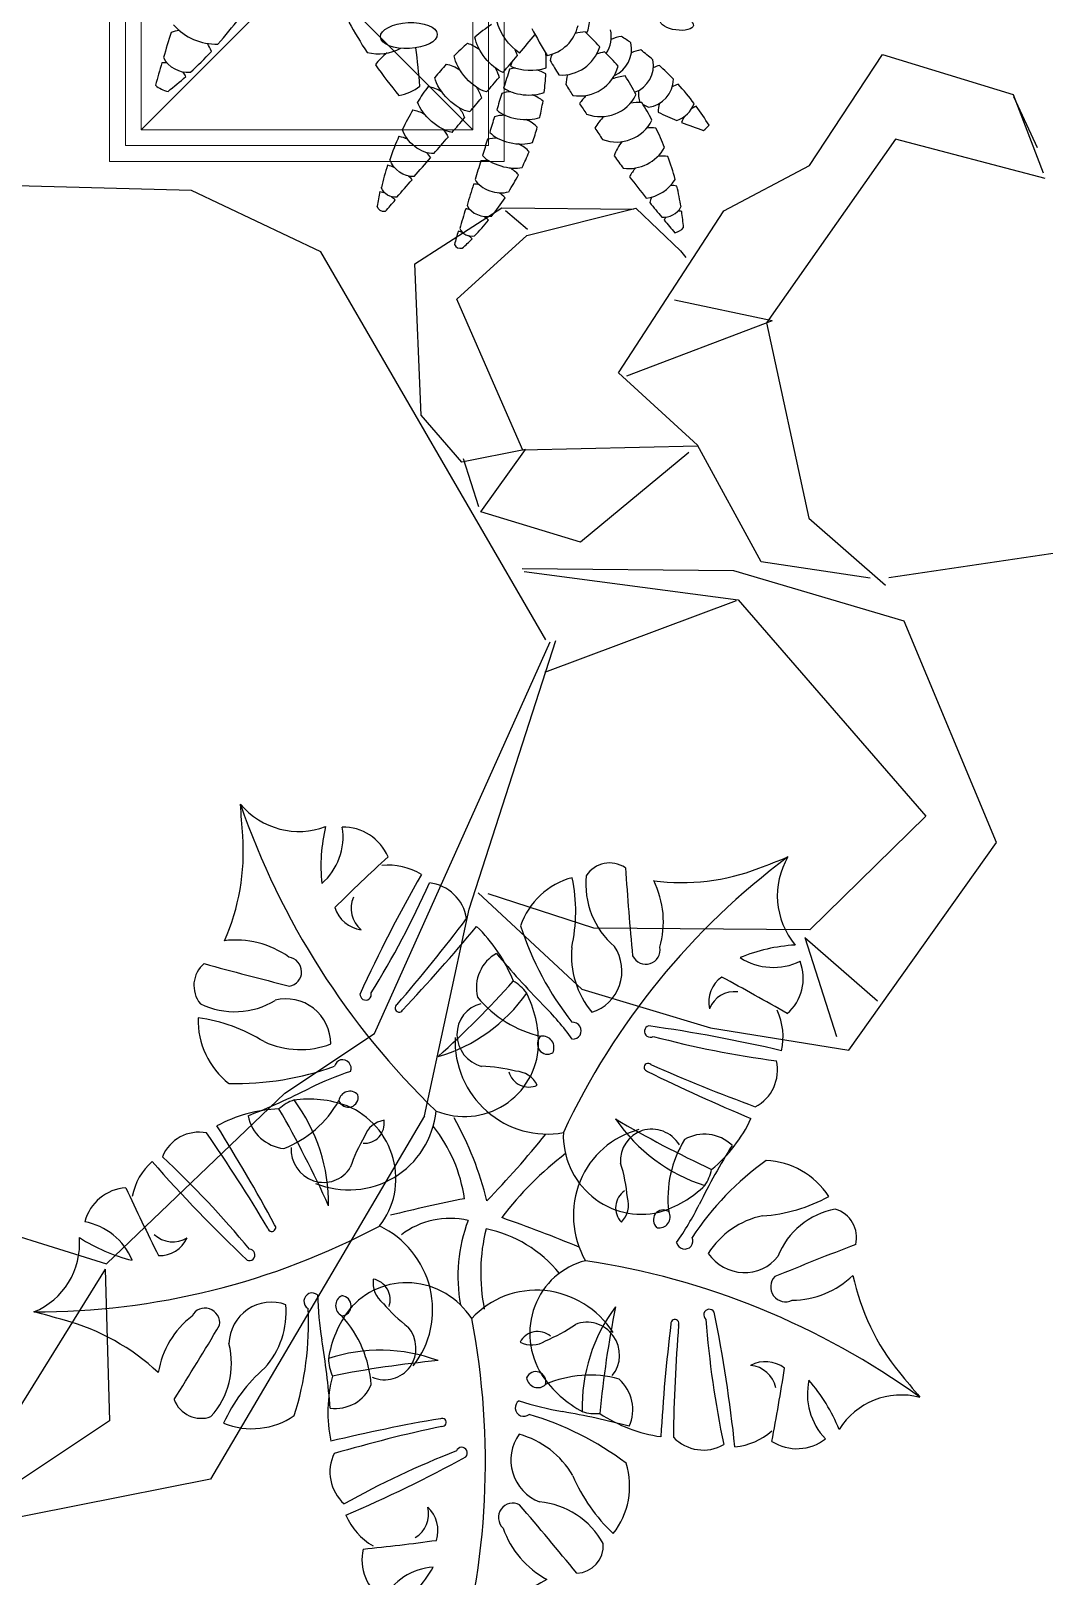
# Model space of a CAD drawing. Header units: millimetres. Extents: x -343543 to 400519, y -115663 to 104219.
# Drawn here: x -242829 to -242187, y 1729 to 2708 of the extents above; entities that cross this region are included whole.
import ezdxf

# ---------------------------------------------------------------- set-up
doc = ezdxf.new("R2010")
doc.units = ezdxf.units.MM
doc.layers.get('0').update_dxf_attribs({"color": 231, "lineweight": 0})
for name, color, linetype, lineweight in [('A-FLOR-PRTN', 161, 'Continuous', 9), ('A-PATT', 252, 'Continuous', 9), ('A-SYMBOLS', 10, 'Continuous', 13), ('fix lighting', 2, 'Continuous', 5)]:
    doc.layers.add(name, color=color, linetype=linetype, lineweight=lineweight)
doc.layers.add('XREF MAT BANG NOI THAT$0$FF-Plants', color=8, linetype='Continuous')
doc.layers.add('XREF MAT BANG TUONG XAY$0$A-PATT', color=8, linetype='Continuous')
doc.styles.add('XREF MAT BANG NOI THAT$0$Standard', font='txt')

# ---------------------------------------------------------------- blocks, each defined once
blk = doc.blocks.new('XREF MAT BANG NOI THAT$0$YLD.Studio-01-255')
at = {"layer": 'XREF MAT BANG NOI THAT$0$FF-Plants', "color": 8}
for p, q in [((529.99, 332.99), (576.36, 403.38)), ((576.36, 403.38), (659.13, 378.06)), ((659.13, 378.06), (678.01, 328.43)), ((674.43, 344.21), (659.58, 376.59)), ((584.59, 349.7), (502.86, 233.41)), ((679.35, 324.89), (584.59, 349.7)), ((475.9, 304.3), (529.99, 332.99)), ((280.2, 270.83), (335.3, 306.2)), ((335.3, 306.2), (418.57, 305.45)), ((351.51, 292.59), (337.47, 304.42)), ((350.96, 288.74), (420.15, 306.05)), ((409.22, 201.85), (475.9, 304.3)), ((420.15, 306.05), (448.48, 278.99)), ((306.73, 248.5), (350.96, 288.74)), ((448.48, 278.99), (451.85, 274.87)), ((284.16, 175.06), (280.2, 270.83)), ((334.43, 185.17), (306.73, 248.5)), ((506.41, 234.76), (444.58, 247.76)), ((506.41, 234.76), (414.12, 199.66)), ((502.86, 233.41), (529.6, 109.69)), ((459.19, 155.94), (409.22, 201.85)), ((348.58, 152.73), (334.43, 185.17)), ((309.93, 145.23), (284.16, 175.06)), ((350.15, 153.32), (309.93, 145.23)), ((320.71, 116.91), (310.91, 147.41)), ((321.9, 113.76), (350.15, 153.32)), ((459.46, 155.27), (348.58, 152.73)), ((453.75, 151.3), (385.13, 94.57)), ((499.5, 82.01), (459.19, 155.94)), ((385.13, 94.57), (321.9, 113.76)), ((529.6, 109.69), (578.23, 67.32)), ((580.43, 72.22), (738.1, 95.68)), ((568.43, 71.71), (499.5, 82.01)), ((482.26, 76.32), (348.11, 77.64)), ((349.34, 76.04), (485.01, 57.98)), ((590.12, 44.57), (482.26, 76.32)), ((483.62, 57.4), (362.32, 12.12)), ((485.01, 57.98), (603.8, -78.89)), ((314.56, -137.92), (369.47, 32.32)), ((603.8, -78.89), (530.3, -150.88)), ((320.33, -127.45), (385.87, -188.5)), ((393.44, -149.88), (326.5, -128.05)), ((286.17, -268.76), (314.56, -137.92)), ((530.3, -150.88), (393.44, -149.88)), ((527.08, -155.87), (573.21, -195.84)), ((527.08, -155.87), (547.16, -218.52)), ((385.87, -188.5), (467.39, -213.03)), ((467.39, -213.03), (554.99, -227.23)), ((83.94, -365.79), (-19.57, -532.53)), ((83.94, -365.79), (86.8, -461.87)), ((86.8, -461.87), (-19.57, -532.53))]:
    blk.add_line(p, q, dxfattribs=at)
for points in [[(363.19, 32.7), (220.64, 278.3), (138.69, 317.21), (-27.6, 321.77), (-131.02, 260.89)], [(-132.98, 256.07), (-304.08, 26.04), (-246.92, -78.74), (-166.35, -51.31), (-218.77, -110.04), (-152.34, -220.69), (-13.92, -331.7), (84.87, -362.43), (197.77, -254.3), (254.56, -216.56), (365.84, 31.44)], [(-132.98, 256.07), (-304.08, 26.04), (-246.92, -78.74), (-166.35, -51.31), (-218.77, -110.04), (-152.34, -220.69), (-13.92, -331.7), (84.87, -362.43), (197.77, -254.3), (254.56, -216.56), (365.84, 31.44)], [(554.99, -227.23), (648.53, -95.61), (590.12, 44.57)], [(286.17, -268.76), (150.69, -498.84), (-19.57, -532.53), (-184.83, -347.43), (-373.04, -210.67), (-304.31, 17.38)]]:
    blk.add_lwpolyline(points, dxfattribs=at)
at = {"color": 8, "style": 'XREF MAT BANG NOI THAT$0$Standard', "flags": 1}
for tag, p in [('YLD.STUDIO', (-196.03, -5.6)), ('抖音/小红书/公众号：YLD.STUDIO', (-196.03, -5.6)), ('YLD.STUDIO', (-196.03, -5.61))]:
    blk.add_attdef(tag, p, '', height=0.00296, dxfattribs=at)
blk = doc.blocks.new('XREF MAT BANG NOI THAT$0$YLD.Studio-03-28')
at = {"layer": 'XREF MAT BANG NOI THAT$0$FF-Plants', "color": 8}
for centre, major_axis, ratio, start_param, end_param in [((126.93, 295.28), (154.05, 93.06), 1, 2.093129, 2.150944), ((-28.11, 370.05), (12.47, 1.38), 1, 1.147291, 1.658613), ((-720.71, 297.44), (696.05, 87.86), 1, -0.019775, -0.004764), ((-30.78, 359.39), (11.92, 3.92), 1, 0.563286, 1.731811), ((-28.13, 380.65), (7.38, 7.38), 1, 3.163446, 3.394357), ((126.93, 295.28), (179.26, 16.06), 1, 2.620889, 2.695191), ((-28.13, 380.65), (7.38, 7.38), 1, 4.211477, 4.434646), ((-720.71, 297.44), (-27.98, 701.02), 1, -1.525383, -1.508416), ((126.93, 295.28), (161.17, 80.1), 1, 2.34786, 2.432422), ((-32.66, 330.92), (24.34, 7.22), 1, 0.822084, 1.709786), ((-31.22, 367.37), (9.85, 9.85), 1, 3.076455, 3.363905), ((-31.22, 367.37), (9.85, 9.85), 1, 4.411154, 4.681391), ((-720.71, 297.44), (216.65, 667.29), 1, -1.201138, -1.176629), ((97.05, 330.83), (176.44, 17.96), 1, 3.00218, 3.084607), ((-74.88, 320.05), (12.94, 12.94), 1, 0.82062, 1.078808), ((-251.37, 199.89), (-213.13, 68.28), 1, 4.051837, 4.11859), ((126.93, 295.28), (107.29, 144.5), 1, 1.995112, 2.070246), ((-37.22, 309.64), (25.59, 7.36), 1, 0.581757, 1.74589), ((-31.83, 357.06), (23.56, 1.4), 1, 3.924663, 4.201909), ((-31.83, 357.06), (22.43, 7.35), 1, 4.620625, 4.910204), ((-77.5, 341.06), (12.94, 12.94), 1, 3.782735, 3.970709), ((-69.5, 305.96), (17.74, 4.46), 1, 1.070558, 1.93711), ((-77.5, 341.06), (12.94, 12.94), 1, 4.331164, 4.559334), ((-251.37, 199.89), (198.1, 104.13), 1, 0.044622, 0.102098), ((-720.71, 297.44), (-15.94, 701.4), 1, -1.561174, -1.547304), ((97.05, 330.83), (174.08, 33.9), 1, 3.005163, 3.095157), ((126.93, 295.28), (127.26, 127.26), 1, 2.248166, 2.319436), ((-39.65, 292.82), (24.2, 6.68), 1, 0.349234, 1.81552), ((-35.33, 339.62), (17.75, 17.75), 1, 3.237126, 3.475194), ((-35.33, 339.62), (24.87, 3.43), 1, -1.440259, -1.02539), ((113.3, 163.34), (-5.54, 152.77), 1, 0.097095, 0.15366), ((90.56, 310.2), (-4.8, 8.15), 0.490947, 0.894952, 1.248419), ((90.56, 310.2), (4.65, 2.84), 0.874189, -0.631907, 0.605204), ((-73.48, 322.67), (12.94, 12.94), 1, 3.653835, 3.878467), ((-62.76, 290.25), (17.63, 4.89), 1, 0.843157, 2.259346), ((-73.48, 322.67), (12.94, 12.94), 1, 4.614517, 4.925034), ((-251.37, 199.89), (-106.67, 196.75), 1, 4.695684, 4.712949), ((-720.71, 297.44), (4.17, 701.56), 1, -1.563026, -1.550692), ((111.07, 162.3), (-108.1, 108.1), 1, -0.487515, -0.393227), ((64.36, 297.58), (-9.68, 14.44), 0.490947, 0.847911, 1.176828), ((64.36, 297.58), (-7.76, 9.92), 0.800189, 3.860592, 5.342894), ((112.08, 162.81), (-49.51, 144.63), 1, -0.132709, -0.045878), ((78.73, 305.04), (-7.5, 12.73), 0.490947, 0.941091, 1.224771), ((-3507.5, 4685.01), (-3612.43, 4366.89), 1, 3.135264, 3.137574), ((78.73, 305.04), (-8.66, 1.18), 0.959793, 3.11439, 4.439794), ((90.56, 310.2), (-4.8, 8.15), 0.490947, 1.706256, 2.018765), ((-3506.28, 4685.53), (4396.41, 3576.45), 1, -1.566496, -1.564955), ((97.05, 330.83), (-24.91, 175.59), 1, 1.600203, 1.670446), ((-57.01, 276.13), (17.51, 5.3), 1, 1.041301, 2.442574), ((-69.5, 305.96), (18.03, 3.11), 1, -0.858259, -0.431968), ((126.37, 276.32), (160.28, 81.86), 1, 2.561375, 2.637785), ((-33.47, 327.58), (-31.96, 4.13), 1, 1.051212, 1.280295), ((-40.21, 273.86), (24.18, 6.74), 1, 0.34663, 1.812916), ((-33.47, 327.58), (30.91, 9.1), 1, 4.595233, 4.887164), ((110.16, 161.69), (140.84, 59.44), 1, 1.700812, 1.771763), ((36.77, 280.2), (-11.29, 13.22), 0.490947, 3.820292, 5.530953), ((110.16, 161.69), (-108.1, 108.1), 1, -0.371224, -0.289813), ((49.87, 288.97), (-10.5, 13.85), 0.490947, 0.705769, 1.183947), ((49.87, 288.97), (-9.31, 11.6), 0.671515, 3.780069, 5.510321), ((-3508.52, 4684.49), (-3637.95, 4345.65), 1, 3.126715, 3.12923), ((78.73, 305.04), (-7.5, 12.73), 0.490947, 1.899231, 2.110255), ((-69.5, 305.96), (12.94, 12.94), 1, 3.610658, 3.836879), ((-721.27, 278.48), (6.11, 701.55), 1, -1.559332, -1.54792), ((110.16, 161.69), (-135.48, 70.83), 1, -0.447445, -0.381296), ((24.2, 270.68), (-12.04, 12.54), 0.490947, 3.745574, 5.607066), ((36.77, 280.2), (-11.29, 13.22), 0.490947, 0.612122, 1.183947), ((64.36, 297.58), (-9.68, 14.44), 0.490947, 1.965112, 2.204238), ((-99.39, 272.52), (-7.85, 7.1), 0.416275, 3.141593, 9.424778), ((97.05, 330.83), (-125.41, 125.41), 1, 1.0565, 1.112329), ((-51.24, 259.94), (17.6, 4.98), 1, 1.11615, 2.491989), ((-34.83, 318.83), (38.3, 15.42), 1, 3.860214, 4.06393), ((-36.53, 255.61), (24.13, 6.93), 1, 0.525946, 2.02247), ((125, 298.86), (169.97, 59.18), 1, 2.943454, 3.012207), ((-34.83, 318.83), (39.33, 12.58), 1, 4.615045, 4.778236), ((24.2, 270.68), (-12.04, 12.54), 0.490947, 0.587277, 1.183947), ((49.87, 288.97), (-10.5, 13.85), 0.490947, 1.989445, 2.346129), ((-3509.43, 4683.88), (4426, 3539.76), 1, -1.56581, -1.563625), ((-62.76, 290.25), (18.23, 1.57), 1, 4.16472, 4.507719), ((97.05, 330.83), (165.49, 63.78), 1, 3.144178, 3.184993), ((-34.53, 238.25), (24.11, 6.98), 1, 0.623023, 1.976347), ((-39.57, 280.44), (17.75, 17.75), 1, 4.607864, 4.865684), ((-720.63, 285.06), (47.67, 699.96), 1, -1.530529, -1.51896), ((110.16, 161.69), (122.85, 90.99), 1, 1.683103, 1.75189), ((12.21, 260.44), (-12.75, 11.82), 0.490947, 0.644013, 1.183947), ((12.21, 260.44), (-12.75, 11.82), 0.490947, 3.756496, 5.600887), ((36.77, 280.2), (-11.29, 13.22), 0.490947, 1.989445, 2.434591), ((-3509.43, 4683.88), (-3727.07, 4269.46), 1, 3.100959, 3.102883), ((1733.93, -5818.97), (6080.08, 1638.94), 1, 1.568463, 1.570774), ((1735.19, -5818.21), (6085.55, 1618.54), 1, 1.570168, 1.571709), ((-57.01, 276.13), (12.94, 12.94), 1, 3.443401, 3.816748), ((-44.88, 246.33), (17.75, 4.44), 1, 1.692739, 2.549569), ((-41.03, 285.06), (17.75, 17.75), 1, 3.51061, 3.720912), ((127.6, 283.85), (176.15, 36.91), 1, 3.081133, 3.153915), ((-720.04, 286.02), (-701.55, 6.28), 1, 3.0954, 3.110587), ((110.16, 161.69), (137.81, 66.16), 1, 1.97756, 2.055063), ((0.84, 249.53), (-13.41, 11.06), 0.490947, 3.843286, 5.522008), ((-3509.43, 4683.88), (4666.78, 3215.67), 1, -1.502458, -1.500526), ((24.2, 270.68), (-12.04, 12.54), 0.490947, 1.989445, 2.449387), ((-3509.43, 4683.88), (4624.03, 3276.85), 1, -1.51289, -1.511066), ((1731.66, -5819.98), (-1615.59, 6086.33), 1, 0.006845, 0.00903), ((1732.81, -5819.56), (6080.13, 1638.78), 1, 1.570977, 1.573492), ((-0.63, 379.26), (142.85, 91.9), 1, -1.384301, -1.327735), ((-39.12, 230.15), (17.91, 3.74), 1, 1.89308, 2.40635), ((-35.43, 264.12), (-23.07, 1.39), 1, 1.051839, 1.328745), ((-29.43, 220.51), (24.16, 6.83), 1, 0.898919, 2.050573), ((-35.43, 264.12), (-16.34, 16.34), 1, 2.931778, 3.115115), ((110.16, 161.69), (152.65, 8.26), 1, 2.473403, 2.533368), ((-9.89, 237.97), (-14.03, 10.26), 0.490947, 3.98658, 5.391529), ((0.84, 249.53), (-13.41, 11.06), 0.490947, 0.772729, 1.183947), ((-3509.43, 4683.88), (-3616.54, 4363.48), 1, 3.118357, 3.120569), ((12.21, 260.44), (-12.75, 11.82), 0.490947, 1.989445, 2.378033), ((1731.66, -5819.98), (-1740.97, 6051.66), 1, -0.008287, -0.006463), ((1731.66, -5819.98), (-1657.99, 6074.92), 1, 0.002676, 0.0046), ((-1.9, 378.5), (-165.87, 36.57), 1, 2.451966, 2.538798), ((-720.04, 286.02), (616.83, 334.27), 1, -0.585206, -0.557024), ((1731.66, -5819.98), (6040.95, 1777.78), 1, 1.561619, 1.56383), ((-3509.43, 4683.88), (4456.75, 3501), 0.999996, -1.568653, -1.568182), ((0.84, 249.53), (-13.41, 11.06), 0.490947, 1.989445, 2.229937), ((1731.66, -5819.98), (6068.37, 1681.78), 1, 1.574905, 1.576837), ((-3.02, 377.92), (155.04, 69.38), 1, -1.435677, -1.341389), ((1731.66, -5819.98), (-1741.86, 6051.4), 1, -0.000673, 0.001759), ((-4.16, 377.5), (162.71, 48.75), 1, -1.409424, -1.328013), ((-4.16, 377.5), (164.77, 41.25), 1, 4.707412, 4.773561), ((-4.16, 377.5), (166.05, 35.75), 1, -1.435097, -1.364146), ((-4.16, 377.5), (163.33, 46.63), 1, 4.450499, 4.528003), ((-4.16, 377.5), (164.53, 42.22), 1, 4.590669, 4.659456), ((526.07, -46.66), (-534.41, 43.59), 1, -0.428061, -0.382463), ((59.69, 184.07), (29.02, 10.35), 1, 0.808688, 1.28377), ((-210.33, 182.27), (274.76, 72.47), 1, -0.238473, -0.152339), ((45.87, 184.29), (-15.39, 9.32), 0.456009, 4.712389, 10.995574), ((51.18, 157.5), (29.51, 8.88), 1, 0.454219, 1.166567), ((62.91, 216.62), (29.87, 7.57), 1, 4.47824, 4.82433), ((-210.33, 182.27), (225.55, 172.84), 1, -0.746111, -0.667384), ((212.26, -123.41), (123.87, 220.24), 1, 0.592112, 0.649927), ((179.63, 116.05), (17.05, 4.43), 1, 0.017414, 0.528736), ((212.26, -123.41), (243.25, 68.4), 1, 1.548958, 1.633521), ((130.29, 91.05), (34.26, 9.83), 1, -0.154889, 0.732814), ((174.08, 117.62), (13.83, 13.83), 1, 2.090464, 2.377913), ((212.26, -123.41), (216.66, 130.03), 1, 1.183698, 1.258), ((165.08, 110.91), (16.86, 5.1), 1, -0.398908, 0.769616), ((192.02, 124.28), (10.36, 10.36), 1, 2.177455, 2.408366), ((-442.18, 870.59), (-725.84, 665.89), 1, 3.003743, 3.018754), ((-442.18, 870.59), (801.61, 572.42), 1, -1.520806, -1.503839), ((192.02, 124.28), (10.36, 10.36), 1, 3.225486, 3.448654), ((174.08, 117.62), (13.83, 13.83), 1, 3.425162, 3.695399)]:
    blk.add_ellipse(centre, major_axis=major_axis, ratio=ratio, start_param=start_param, end_param=end_param, dxfattribs=at)
at = {"layer": 'XREF MAT BANG NOI THAT$0$FF-Plants', "color": 8, "extrusion": (0, 0, -1)}
for centre, major_axis, ratio, start_param, end_param in [((104.86, 256.22), (4.54, 8.58), 0.959793, -0.027203, 1.298201), ((117.18, 263.57), (-4.24, 9.61), 0.490947, -1.435337, -1.122828), ((117.18, 263.57), (5.58, 2.35), 0.874189, -0.631907, 0.605204), ((71.64, 240.59), (-4.43, 15.92), 0.671515, 0.638476, 2.368728), ((88.81, 248.1), (-6.76, 18.09), 0.490947, -1.176481, -0.937354), ((88.81, 248.1), (-3.93, 13.43), 0.800189, 0.718999, 2.201301), ((104.86, 256.22), (-6.63, 15.02), 0.490947, -1.242361, -1.031338), ((117.18, 263.57), (-4.24, 9.61), 0.490947, 4.036545, 4.390012), ((38.5, 229.29), (-3.52, 18.99), 0.490947, 0.603982, 2.465473), ((55.24, 234.46), (-4.61, 18.76), 0.490947, -1.152148, -0.707001), ((55.24, 234.46), (-4.61, 18.76), 0.490947, 0.678699, 2.38936), ((71.64, 240.59), (-5.7, 18.46), 0.490947, -1.152148, -0.795463), ((104.86, 256.22), (-6.63, 15.02), 0.490947, 4.082683, 4.366363), ((4.28, 221.9), (-1.29, 19.27), 0.490947, 0.701694, 2.380415), ((21.5, 225.1), (-2.41, 19.16), 0.490947, -1.152148, -0.763559), ((21.5, 225.1), (-2.41, 19.16), 0.490947, 0.614903, 2.459294), ((38.5, 229.29), (-3.52, 18.99), 0.490947, -1.152148, -0.692206), ((88.81, 248.1), (-6.76, 18.09), 0.490947, 3.989504, 4.318421), ((-13.1, 219.71), (-0.17, 19.31), 0.490947, 0.844988, 2.249936), ((4.28, 221.9), (-1.29, 19.27), 0.490947, -1.152148, -0.911655), ((55.24, 234.46), (-4.61, 18.76), 0.490947, 3.753714, 4.32554), ((71.64, 240.59), (-5.7, 18.46), 0.490947, 3.847362, 4.32554), ((21.5, 225.1), (-2.41, 19.16), 0.490947, 3.785606, 4.32554), ((38.5, 229.29), (-3.52, 18.99), 0.490947, 3.728869, 4.32554)]:
    blk.add_ellipse(centre, major_axis=major_axis, ratio=ratio, start_param=start_param, end_param=end_param, dxfattribs=at)
blk = doc.blocks.new('XREF MAT BANG NOI THAT$0$YLD.Studio-03-151')
at = {"layer": 'XREF MAT BANG NOI THAT$0$FF-Plants', "color": 8}
for centre, major_axis, start_param, end_param in [((296.83, 406.09), (280.61, -391.58), 4.415331, 4.89859), ((-114.44, 289.88), (28.24, -39.41), -1.486433, -0.245542), ((-3368.53, 83.46), (1911.84, -2667.91), 1.008825, 1.014998), ((10.03, 216.83), (64.79, -90.41), 3.844653, 4.174983), ((-84.34, 214.41), (17.75, -24.76), 1.345772, 2.557273), ((-286.56, 232.41), (81.77, -114.11), 0.516896, 1.008825), ((-124.56, 239.34), (23.23, -32.42), 0.080762, 1.094654), ((857.09, -781.71), (792.59, -1106.03), 3.259504, 3.294566), ((483.54, -161.16), (280.61, -391.58), 3.158693, 3.641953), ((-1037.46, 3262.1), (1911.84, -2667.91), -0.247812, -0.241639), ((237.38, 200.05), (28.24, -39.41), 3.540115, 4.781006), ((-55.83, 180.27), (23.66, -33.01), 1.979084, 2.629914), ((83.9, 203.74), (10.65, -14.87), 1.943407, 3.514181), ((2085.06, 307.52), (1182.27, -1649.81), 4.146672, 4.17445), ((126.02, 348.69), (81.77, -114.11), -0.739741, -0.247812), ((782.32, -276.71), (558.08, -778.78), 3.559126, 3.649613), ((-570.39, 463.94), (349.77, -488.1), 0.384826, 0.51898), ((-32.81, 183.09), (15.45, -21.57), 1.099434, 2.424767), ((72.97, 165.29), (28.67, -40), 2.782199, 3.752625), ((-42.53, 193.7), (61.92, -86.41), 0.717346, 1.140898), ((118.49, 207.12), (29.66, -41.4), 3.969722, 4.957318), ((60.22, 185.95), (33.95, -47.38), 0.654171, 1.402961), ((-63, 192.76), (10.22, -14.26), 3.660501, 4.966774), ((-71.74, 199.26), (11.69, -16.32), 4.38769, 5.540575), ((-856.37, 846.44), (627.75, -876), 0.228997, 0.295603), ((-803.01, 859.46), (612.69, -854.98), 0.184726, 0.253616), ((-63.38, 114.63), (54.76, -76.42), 1.316324, 1.764024), ((206.65, 237.12), (111.92, -156.18), 4.396025, 4.758052), ((-151.82, 115.28), (33.95, -47.38), 1.910808, 2.659598), ((113.72, 161.82), (32.25, -45), 3.984891, 4.781817), ((63.74, 153.97), (16.32, -22.77), -0.322014, 1.533599), ((106.25, 167), (5.44, -7.59), 4.547984, 7.405605), ((209.76, 59.76), (64.79, -90.41), 2.588016, 2.918346), ((-161.84, 143.9), (10.65, -14.87), 3.200044, 4.770818), ((312.82, 2097.72), (1182.27, -1649.81), -0.879876, -0.852098), ((-120.78, 153.14), (5.44, -7.59), -0.478564, 2.379057), ((24.27, 142.22), (14.92, -20.82), 3.023168, 4.310784), ((369.46, 462.52), (278.05, -388.01), -1.499828, -1.407992), ((186.33, 195.29), (23.23, -32.42), -1.175875, -0.161983), ((176.15, 149.58), (17.75, -24.76), 0.089135, 1.300635), ((-479.1, 607.37), (396.99, -553.99), 0.110312, 0.21167), ((8.11, 121.89), (17.25, -24.07), 1.604739, 1.990738), ((166.05, 133.17), (11.69, -16.32), 3.131053, 4.283938), ((-451.3, -1038.38), (792.59, -1106.03), 2.002867, 2.037929), ((-120.64, 108.04), (16.32, -22.77), 0.934623, 2.790236), ((-71.03, 138.68), (2.13, -2.97), 3.998791, 7.487303), ((-56.3, 202.13), (62.74, -87.55), -0.334473, 0.334473), ((-31.31, 109.02), (41.37, -57.73), 0.92037, 1.414197), ((162.81, 122.93), (10.22, -14.26), 2.403864, 3.710137), ((-155.12, 178.19), (29.66, -41.4), -1.056826, -0.06923), ((-49.89, 129.98), (1.5, -2.1), 3.029357, 6.734221), ((7.04, 112.83), (11.99, -16.73), 2.761158, 5.41645), ((53.79, 181.79), (41.94, -58.52), -1.501948, -0.830121), ((-89.73, 0.28), (110.97, -154.85), 1.582992, 1.7336), ((153.4, 112.47), (23.66, -33.01), 0.722447, 1.373277), ((-128.68, 120.65), (28.67, -40), 4.038836, 5.009263), ((-188.54, 19.3), (61.92, -86.41), 1.973983, 2.397535), ((60.17, 115.67), (3.14, -4.38), -0.689941, 2.605879), ((109.11, 115.15), (2.13, -2.97), 2.742154, 6.230666), ((0.39, -822.18), (558.08, -778.78), 2.302489, 2.392976), ((-113.75, 158.59), (32.25, -45), -1.041657, -0.244731), ((42.48, 107.6), (33.71, -47.04), 4.037868, 5.856573), ((44.07, 107.14), (3.75, -5.24), 3.207093, 6.210706), ((41.25, 105.13), (4.16, -5.8), 0.446275, 2.688339), ((250.29, 687.17), (349.77, -488.1), -0.871811, -0.737657), ((-9.63, 109.94), (28.56, -39.86), -0.988436, 0.883172), ((-158.21, 272.71), (111.92, -156.18), -0.630523, -0.268496), ((-19.53, -90.16), (110.97, -154.85), 2.839629, 2.990237), ((-85.52, 91.91), (3.14, -4.38), 0.566696, 3.862516), ((2.03, -4.52), (57.37, -80.06), 2.279258, 2.504306), ((32, 92.96), (7.63, -10.65), 4.36056, 6.107269), ((23.74, 74.18), (9.32, -13.01), 1.417493, 2.493213), ((107.93, 92.39), (1.5, -2.1), 1.77272, 5.477584), ((546.29, 1023.45), (612.69, -854.98), -1.071911, -1.003021), ((516.29, 1070.91), (627.75, -876), -1.02764, -0.961034), ((163.7, 91.2), (15.45, -21.57), -0.157203, 1.16813), ((-324.31, 503.68), (278.05, -388.01), -0.243191, -0.151355), ((-106.28, 44.04), (17.25, -24.07), 2.861376, 3.247375), ((-149.73, 107.73), (41.94, -58.52), -0.245311, 0.426516), ((-105.43, 1.95), (41.37, -57.73), 2.177007, 2.670834), ((-200.43, 8.89), (62.74, -87.55), 0.922164, 1.59111), ((-80.99, 70.26), (4.16, -5.8), 1.702912, 3.944976), ((-82.08, 73.63), (3.75, -5.24), 4.46373, 7.467343), ((-119.89, -26.94), (54.76, -76.42), 2.572961, 3.020661), ((-120.85, 66.29), (14.92, -20.82), 4.279805, 5.567421), ((-703.79, -262.12), (396.99, -553.99), 1.366949, 1.468307), ((-82.97, 72.26), (33.71, -47.04), -0.98868, 0.830025), ((-100.09, 23.05), (28.56, -39.86), 0.268201, 2.139809), ((-72.16, 57.35), (7.63, -10.65), -0.665988, 1.080721), ((-56.8, 43.2), (9.32, -13.01), 2.67413, 3.74985), ((-183.32, -33.88), (115.22, -160.79), 1.175499, 1.462406), ((415.93, 640.65), (396.99, -553.99), -1.146325, -1.044967), ((173.88, 119.18), (62.74, -87.55), 4.692075, 5.361021), ((88.96, 100.94), (54.76, -76.42), 0.059687, 0.507387), ((-175.74, 25.1), (15.45, -21.57), 2.356071, 3.681405), ((-1037.31, -544.63), (627.75, -876), 1.485634, 1.55224), ((-1034.33, -489.13), (612.69, -854.98), 1.441363, 1.510254), ((-99.81, -1.81), (54.68, -76.3), 1.080435, 1.616719), ((-515.73, 518.01), (425.25, -593.42), 0.178972, 0.258095), ((102.38, 48.04), (28.56, -39.86), 4.038112, 5.90972), ((117.46, -2.61), (33.71, -47.04), 2.781231, 4.599936), ((110.64, 32.88), (11.99, -16.73), 1.504521, 4.159813), ((144.09, 24.76), (14.92, -20.82), 1.76653, 3.054147), ((-98.05, 40), (11.99, -16.73), 4.017795, 6.673087), ((11.26, -3.75), (57.37, -80.06), 3.535895, 3.760943), ((191.22, 7.77), (41.94, -58.52), 3.5246, 4.196427), ((560.89, -214.68), (278.05, -388.01), 3.52672, 3.618556), ((-179.66, 2.08), (23.66, -33.01), 3.235721, 3.886552), ((491.35, 654.31), (558.08, -778.78), -1.467422, -1.376935), ((-594.56, -397.29), (349.77, -488.1), 1.641463, 1.775617), ((191.28, -140.49), (130.53, -182.15), 3.170911, 3.433598), ((-1.76, 4.1), (57.37, -80.06), 1.022621, 1.247669), ((294.17, -123.01), (111.92, -156.18), 3.139388, 3.501415), ((182.02, -15.35), (28.67, -40), 1.525562, 2.495988), ((119.54, 34.44), (17.25, -24.07), 0.348102, 0.734101), ((-220.04, -13.92), (17.75, -24.76), 2.602409, 3.81391), ((989.26, 558.41), (792.59, -1106.03), 4.516141, 4.551203), ((100.18, 3.25), (7.63, -10.65), 3.103923, 4.850632), ((79.71, 5.8), (9.32, -13.01), 0.160856, 1.236576), ((94.31, 68.57), (41.37, -57.73), -0.336267, 0.15756), ((170.49, 103.56), (61.92, -86.41), -0.539291, -0.115739), ((205.41, -971.81), (587.28, -819.53), 2.725104, 2.773851), ((117.55, -4.26), (3.75, -5.24), 1.950456, 4.954069), ((114.73, -2.13), (4.16, -5.8), -0.810362, 1.431702), ((-27.68, 93.49), (110.97, -154.85), 0.326355, 0.476963), ((236.6, -47.04), (29.66, -41.4), 2.713085, 3.700681), ((221.93, -14.83), (10.65, -14.87), 0.68677, 2.257544), ((-291.85, 415.28), (280.61, -391.58), -0.611218, -0.127958), ((-255.07, -44.23), (23.23, -32.42), 1.337399, 2.351291), ((-130.52, -8.9), (1.5, -2.1), 4.285994, 7.990858), ((-85.51, -59.79), (33.71, -47.04), 0.267957, 2.086662), ((-16.31, -55.61), (30.8, -42.98), 2.310359, 3.172802), ((87.4, -42.34), (59.21, -82.63), 3.717245, 4.258401), ((-342.84, -1091.28), (678.75, -947.17), 2.144563, 2.190022), ((192.28, -55.43), (32.25, -45), 2.728254, 3.52518), ((-299.87, -17.74), (28.24, -39.41), -0.229796, 1.011095), ((-195.32, 77.39), (64.79, -90.41), -1.181895, -0.851566), ((-193.51, -0.65), (10.22, -14.26), -1.366047, -0.059774), ((-202.14, -6.87), (11.69, -16.32), -0.638859, 0.514026), ((117.37, -40.48), (68.42, -95.48), 3.836041, 4.276728), ((-8.29, -87.17), (46.35, -64.68), 1.632811, 2.334073), ((130.95, -17.27), (3.14, -4.38), 4.336607, 7.632427), ((-144.77, -26.29), (2.13, -2.97), -1.027757, 2.460755), ((168.28, -9.73), (16.32, -22.77), 4.704534, 6.560148), ((984.06, -1904.52), (1182.27, -1649.81), 2.890035, 2.917813), ((81.15, -77.1), (28.56, -39.86), 2.781475, 4.653083), ((10.26, -502.54), (280.61, -391.58), 1.902056, 2.385316), ((-43.98, -92.55), (28.56, -39.86), 1.524838, 3.396446), ((-50.61, -44.34), (9.32, -13.01), 3.930768, 5.006487), ((-68.36, -54.37), (7.63, -10.65), 0.590649, 2.337358), ((38.36, -106.06), (33.71, -47.04), 1.524594, 3.343299), ((194.68, -46.77), (5.44, -7.59), 3.291347, 6.148968), ((197.28, 2.8), (33.95, -47.38), -0.602467, 0.146324), ((372.69, -13.75), (81.77, -114.11), 4.286807, 4.778736), ((-130.06, -84.05), (16.32, -22.77), 2.19126, 4.046873), ((-175.78, -60.66), (32.25, -45), 0.21498, 1.011906), ((-104.79, -55.72), (3.14, -4.38), 1.823333, 5.119153), ((85.9, -52.86), (110.97, -154.85), 4.096266, 4.246875), ((-83.06, -58.56), (4.16, -5.8), 2.959549, 5.201613), ((-86.55, -58.48), (3.75, -5.24), -0.562818, 2.440795), ((13.17, 5.36), (57.37, -80.06), -1.490653, -1.265605), ((-1036.16, -3207.37), (1911.84, -2667.91), 2.265462, 2.271635), ((-294.88, -201.91), (81.77, -114.11), 1.773533, 2.265462), ((-145.81, -111.55), (33.95, -47.38), 3.167445, 3.916235), ((-172.65, -69.21), (5.44, -7.59), 0.778073, 3.635694), ((-296.19, -65.43), (111.92, -156.18), 0.626114, 0.988141), ((-25.6, -104.67), (41.37, -57.73), 3.433644, 3.927471), ((-138.09, -112.05), (41.94, -58.52), 1.011326, 1.683153), ((-468.96, -146.28), (280.61, -391.58), 0.645419, 1.128679), ((69.58, -89.36), (11.99, -16.73), 0.247884, 2.903176), ((172, -125.32), (62.74, -87.55), 3.435438, 4.104384), ((744.4, -208.28), (396.99, -553.99), 3.880223, 3.981582), ((124.83, -69.74), (1.5, -2.1), 0.516083, 4.220947), ((146.7, -64.36), (2.13, -2.97), 1.485517, 4.974029), ((733.31, -36.1), (349.77, -488.1), 4.154737, 4.288891), ((-773.84, -228.27), (558.08, -778.78), 1.045852, 1.136339), ((-1883.49, 992.1), (1182.27, -1649.81), 0.376761, 0.404539), ((-59.39, -84.96), (11.99, -16.73), -1.008753, 1.646539), ((38.15, -87.8), (7.63, -10.65), 1.847286, 3.593995), ((5.12, 10.21), (57.37, -80.06), -0.234016, -0.008968), ((1148.87, -223.78), (612.69, -854.98), 3.954637, 4.023528), ((1183.7, -181.43), (627.75, -876), 3.998908, 4.065514), ((-206.12, -93.84), (29.66, -41.4), 0.199811, 1.187407), ((-561.65, -148.08), (278.05, -388.01), 1.013446, 1.105282), ((-59.33, -193.49), (62.74, -87.55), 2.178801, 2.847747), ((33.76, -67.45), (9.32, -13.01), -1.095781, -0.020061), ((-65.56, -91.52), (17.25, -24.07), 4.118013, 4.504012), ((52.38, -766.22), (396.99, -553.99), 2.623586, 2.724945), ((182.6, -113.81), (11.69, -16.32), 1.874415, 3.0273), ((171.87, -113.64), (10.22, -14.26), 1.147227, 2.4535), ((-65.75, -178.62), (61.92, -86.41), 3.23062, 3.654172), ((-2.47, -128.13), (54.76, -76.42), 3.829598, 4.277298), ((36.83, -106.62), (3.75, -5.24), 0.693819, 3.697432), ((37.9, -103.3), (4.16, -5.8), 4.216186, 6.45825), ((97.84, -63.49), (41.37, -57.73), 4.690281, 5.184108), ((72.63, -173.84), (41.94, -58.52), 2.267963, 2.93979), ((73.02, -123.77), (14.92, -20.82), 0.509893, 1.79751), ((-1127.77, 143.1), (792.59, -1106.03), 0.74623, 0.781292), ((247.96, -115.49), (23.23, -32.42), 3.850673, 4.864565), ((127.85, -176.74), (64.79, -90.41), 1.331379, 1.661709), ((2735.59, 1935.78), (1911.84, -2667.91), -1.504449, -1.498276), ((-90.72, -98.11), (14.92, -20.82), -0.746744, 0.540873), ((269.39, -163.1), (28.24, -39.41), 2.283478, 3.524369), ((-175.68, -111.66), (10.65, -14.87), 4.456681, 6.027455), ((29, -123.2), (3.14, -4.38), 3.07997, 6.37579), ((80.86, 60.65), (110.97, -154.85), -0.930282, -0.779674), ((-14.57, -592.05), (278.05, -388.01), 2.270083, 2.361919), ((74.01, -97.45), (17.25, -24.07), -0.908535, -0.522536), ((126.6, -49.09), (54.76, -76.42), -1.19695, -0.74925), ((-144.26, -87.57), (28.67, -40), -0.987712, -0.017286), ((172, -1158.6), (612.69, -854.98), 2.698, 2.766891), ((223.52, -1179.89), (627.75, -876), 2.742271, 2.808877), ((-22.54, -132.34), (1.5, -2.1), -0.740554, 2.96431), ((-16.6, -310), (111.92, -156.18), 1.882751, 2.244778), ((48.5, -156.84), (16.32, -22.77), 3.447897, 5.30351), ((13.35, -192.93), (32.25, -45), 1.471617, 2.268543), ((142.23, -123.57), (15.45, -21.57), -1.41384, -0.088507), ((158.88, -107.6), (23.66, -33.01), -0.53419, 0.11664), ((201.45, -118.81), (17.75, -24.76), -1.167502, 0.043998), ((-67.56, -164.43), (15.45, -21.57), 3.612708, 4.938042), ((211.17, -706.33), (349.77, -488.1), 2.8981, 3.032254), ((-470.41, 684.25), (558.08, -778.78), -0.210785, -0.120298), ((-10.21, -151.78), (2.13, -2.97), 0.22888, 3.717392), ((156.14, -126.55), (61.92, -86.41), 4.487257, 4.910809), ((47.76, -171.63), (28.67, -40), 0.268925, 1.239351), ((22.31, -192.76), (5.44, -7.59), 2.03471, 4.892331), ((-1468.64, -1481.43), (1182.27, -1649.81), 1.633398, 1.661176), ((35.98, -233.04), (29.66, -41.4), 1.456448, 2.444044), ((-46.97, -175.83), (23.66, -33.01), 4.492358, 5.143189), ((-48.35, -190.01), (10.22, -14.26), -0.10941, 1.196863), ((-44.95, -200.36), (11.69, -16.32), 0.617778, 1.770663), ((69.95, -181.07), (33.95, -47.38), 4.424082, 5.172872), ((-43.41, -219.86), (17.75, -24.76), 3.859046, 5.070547), ((-237.46, 1129.98), (792.59, -1106.03), -0.510407, -0.475345), ((61.5, -209.76), (10.65, -14.87), -0.569867, 1.000907), ((-24.84, -263.52), (23.23, -32.42), 2.594036, 3.607928), ((-122.51, -165.85), (64.79, -90.41), 0.074742, 0.405072), ((112.55, -354.04), (81.77, -114.11), 3.03017, 3.522099), ((-62.65, -297.7), (28.24, -39.41), 1.026841, 2.267732), ((2736.39, -2062.57), (1911.84, -2667.91), 3.522099, 3.528272)]:
    blk.add_ellipse(centre, major_axis=major_axis, ratio=0.974903, start_param=start_param, end_param=end_param, dxfattribs=at)
blk = doc.blocks.new('XREF MAT BANG NOI THAT')
at = {"color": 8, "rotation": 213.9419082109779}
blk.add_blockref('XREF MAT BANG NOI THAT$0$YLD.Studio-03-28', (20199.69, 2883.21), dxfattribs=at)
at = {"color": 8}
for name, p in [('XREF MAT BANG NOI THAT$0$YLD.Studio-01-255', (19988.2, 2289.37)), ('XREF MAT BANG NOI THAT$0$YLD.Studio-03-151', (20308.21, 1958.91))]:
    blk.add_blockref(name, p, dxfattribs=at)
blk = doc.blocks.new('01.Xref _MB T1')
at = {"layer": 'XREF MAT BANG TUONG XAY$0$A-PATT', "color": 8}
blk.add_lwpolyline([(24746.58978, 1202.53717, 0.082468327), (24022.4805, 1386.15429, 0.021735377), (23357.86025, 1416.92817, -0.007186396), (22570.54046, 1431.15427, -0.017000948), (22077.28112, 1468.35851, -0.042272716), (21500.01981, 1576.09554, -0.107296615), (21176.98178, 1736.9903, -0.160801585), (21037.59719, 1974.86923, -0.056519695), (21016.8414, 2276.40741, 0.095215252), (20969.555, 2631.37264, 0.170472702), (20584.73432, 3093.75179, 0.118792293), (20051.29879, 3268.72621, 0.11862728), (19502.40968, 3184.79873, 0.135530352), (19055.89909, 2847.02552, 0.131285629), (18885.70323, 2421.36024, 0.019866911), (18858.55277, 1959.72591, -0.063954217), (18814.13903, 1690.28546, -0.217715917), (18633.99179, 1490.84365, -0.082745941), (18269.47742, 1414.92062, -0.021794656), (17671.15311, 1400.46683, 0.00944351), (17056.00387, 1401.25773, 0.082639146), (16102.71191, 1248.63274, 0.188834132), (15497.2539, 748.06419, 0.135173683), (15381.4724, 15.00243)], format="xyb", dxfattribs=at)
at = {"layer": 'A-PATT', "color": 8}
blk.add_blockref('XREF MAT BANG NOI THAT', (0, 0), dxfattribs=at)
blk = doc.blocks.new('LT6')
blk.add_lwpolyline([(-105, -105), (105, -105), (105, 105), (-105, 105)], close=True)
blk.add_lwpolyline([(-105, 105), (105, -105), (105, 105), (-105, -105)])
at = {"layer": 'A-PATT'}
for points in [[(-125, -125), (125, -125), (125, 125), (-125, 125)], [(-115, -115), (115, -115), (115, 115), (-115, 115)]]:
    blk.add_lwpolyline(points, close=True, dxfattribs=at)
blk = doc.blocks.new('DenSanTuongT1Ikigai')
at = {"layer": 'fix lighting'}
blk.add_blockref('LT6', (20200, 2750), dxfattribs=at)

msp = doc.modelspace()

# ---------------------------------------------------------------- block references
at = {"layer": 'A-SYMBOLS'}
msp.add_blockref('01.Xref _MB T1', (-262854.02, 0), dxfattribs=at)

# ---------------------------------------------------------------- next in the draw order: block references
at = {"layer": 'A-FLOR-PRTN'}
msp.add_blockref('DenSanTuongT1Ikigai', (-262854.02, 0), dxfattribs=at)

doc.saveas('drawing.dxf')
